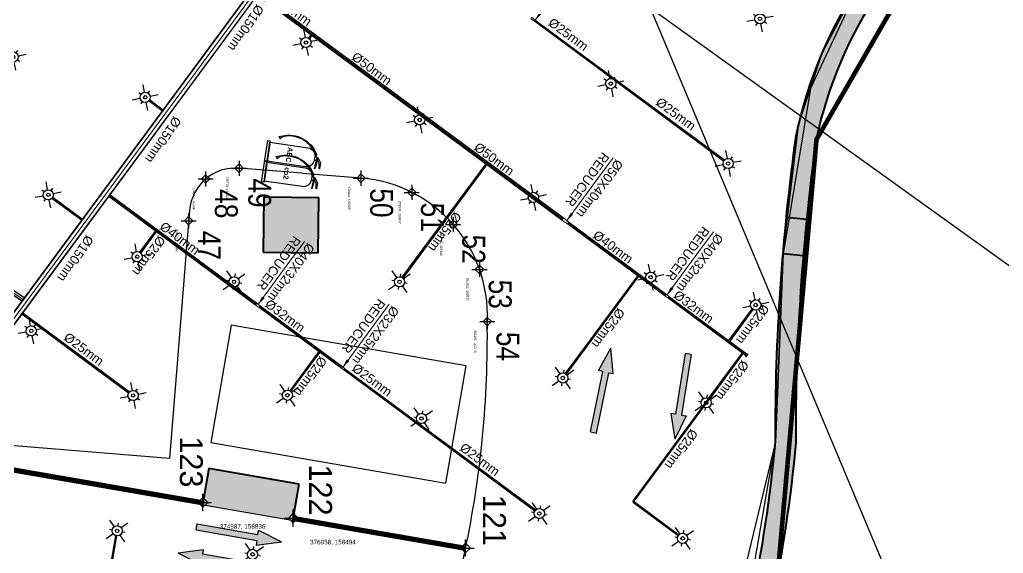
# Model space of a CAD drawing. Header units: inches. Extents: x 257070 to 799932, y -17980 to 269260.
# Drawn here: x 370991 to 392448, y 157727 to 169363 of the extents above; entities that cross this region are included whole.
import ezdxf

# ---------------------------------------------------------------- set-up
doc = ezdxf.new("R2010")
doc.units = ezdxf.units.IN
doc.header["$MEASUREMENT"] = 0
for name, color, linetype in [('0-AES-F-SPRINKLER', 10, 'Continuous'), ('0-F-AES-FIRE EXTINGUISHER', 1, 'Continuous'), ("0_AES_DUCT MARKING'", 53, 'Continuous'), ('2 wheeler barrier', 170, 'Continuous'), ('basement-1 r.c.c.$0$DSP_R.C.C. HATCH', 253, 'Continuous'), ('basement1_AP$0$A-_FNSH----_E-_-', 8, 'Continuous'), ('basement1_AP$0$A-_ROAD----_E-_-', 2, 'Continuous'), ('D 9$0$DSP_SLAB EXTENT HATCH', 8, 'Continuous'), ('DSP_COLUMN HATCH', 8, 'Continuous'), ('DSP_MISCELANEOUS', 252, 'Continuous'), ('DSP_SLAB CO-ORDINATES', 160, 'Continuous'), ('DSP_TREE CO-ORDINATES', 206, 'Continuous'), ('RETAIL', 40, 'Continuous'), ('Str_B1_AP$0$A-_RETW----_E-N-', 6, 'Continuous')]:
    doc.layers.add(name, color=color, linetype=linetype)
for name, color, linetype, lineweight in [('0-AES-F-SPRINKLER PIPE', 10, 'Continuous', 15), ('E--CONCRETE-4', 4, 'Continuous', 40), ('E--CONCRETE-SHADE', 253, 'Continuous', 20)]:
    doc.layers.add(name, color=color, linetype=linetype, lineweight=lineweight)
doc.styles.add('CG', font='GOTHICB.TTF')
doc.styles.get("Standard").update_dxf_attribs({"font": 'arial.ttf'})
doc.styles.add('TEXT style 175', font='GOTHIC.TTF')
doc.styles.add('TEXT style 200', font='ARIALN.TTF')
doc.dimstyles.new('175', dxfattribs={"dimtxt": 350, "dimasz": 263, "dimexe": 263, "dimexo": 0, "dimgap": 175, "dimtad": 0, "dimdec": 0, "dimrnd": 5, "dimzin": 0, "dimdsep": 46, "dimtxsty": 'TEXT style 175', "dimblk": 'OBLIQUE', "dimcen": 0.09, "dimdle": 263, "dimclrd": 256, "dimclre": 256, "dimclrt": 256, "dimadec": 0, "dimazin": 0, "dimtfac": 1, "dimtdec": 0, "dimtofl": 0, "dimtmove": 1, "dimatfit": 3, "dimldrblk": 'OPEN90', "dimfxl": 1, "dimtolj": 1, "dimtzin": 0, "dimarcsym": 0})
doc.dimstyles.new('AES-PLUMBING', dxfattribs={"dimtxt": 100, "dimasz": 100, "dimexe": 0, "dimexo": 0, "dimgap": 0.01, "dimtad": 1, "dimdec": 0, "dimdsep": 46, "dimtxsty": 'Standard', "dimcen": 10, "dimclrd": 7, "dimclre": 7, "dimclrt": 7, "dimadec": 0, "dimazin": 0, "dimtfac": 1, "dimtdec": 0, "dimtmove": 0, "dimatfit": 3, "dimfxl": 1, "dimlwd": -1, "dimlwe": -1, "dimarcsym": 1})
doc.dimstyles.new('ISO-25', dxfattribs={"dimtxt": 2.5, "dimasz": 2.5, "dimexe": 1.25, "dimexo": 0.625, "dimtad": 1, "dimtxsty": 'Standard', "dimcen": 2.5, "dimadec": 0, "dimazin": 0, "dimtfac": 1, "dimtmove": 0, "dimatfit": 3, "dimfxl": 1, "dimarcsym": 0})

# ---------------------------------------------------------------- blocks, each defined once
blk = doc.blocks.new('*U209')
at = {"layer": 'DSP_SLAB CO-ORDINATES', "color": 206}
for p, q in [((0, -188), (0, 188)), ((-188, 0), (188, 0))]:
    blk.add_line(p, q, dxfattribs=at)
at = {"layer": 'DSP_SLAB CO-ORDINATES', "color": 206, "ltscale": 3.5}
blk.add_lwpolyline([(-105, 0), (0, 106), (105, 0), (0, -105), (-105, 0)], dxfattribs=at)
at = {"layer": 'DEFPOINTS', "style": 'TEXT style 175'}
blk.add_attdef('CORDINATE', (367, -572), '', height=100, dxfattribs=at)
at = {"layer": 'DSP_SLAB CO-ORDINATES', "color": 214, "style": 'TEXT style 175'}
blk.add_attdef('NO.', (380, 1161), '', height=500, rotation=270, dxfattribs=at)
blk = doc.blocks.new('*U210')
at = {"layer": 'DSP_SLAB CO-ORDINATES', "color": 206}
for p, q in [((0, -188), (0, 188)), ((-188, 0), (188, 0))]:
    blk.add_line(p, q, dxfattribs=at)
at = {"layer": 'DSP_SLAB CO-ORDINATES', "color": 206, "ltscale": 3.5}
blk.add_lwpolyline([(-105, 0), (0, 106), (105, 0), (0, -105), (-105, 0)], dxfattribs=at)
at = {"layer": 'DEFPOINTS', "style": 'TEXT style 175'}
blk.add_attdef('CORDINATE', (367, -572), '', height=100, dxfattribs=at)
at = {"layer": 'DSP_SLAB CO-ORDINATES', "color": 214, "style": 'TEXT style 175'}
blk.add_attdef('NO.', (347, 1171), '', height=500, rotation=270, dxfattribs=at)
blk = doc.blocks.new('*U211')
at = {"layer": 'DSP_SLAB CO-ORDINATES', "color": 206}
for p, q in [((0, -188), (0, 188)), ((-188, 0), (188, 0))]:
    blk.add_line(p, q, dxfattribs=at)
at = {"layer": 'DSP_SLAB CO-ORDINATES', "color": 206, "ltscale": 3.5}
blk.add_lwpolyline([(-105, 0), (0, 106), (105, 0), (0, -105), (-105, 0)], dxfattribs=at)
at = {"layer": 'DEFPOINTS', "style": 'TEXT style 175'}
blk.add_attdef('CORDINATE', (367, -572), '', height=100, dxfattribs=at)
at = {"layer": 'DSP_SLAB CO-ORDINATES', "color": 214, "style": 'TEXT style 175'}
blk.add_attdef('NO.', (-502, 1443), '', height=500, rotation=270, dxfattribs=at)
blk = doc.blocks.new('basement1_AP$0$AR-DIR-A')
h = blk.add_hatch()
h.set_pattern_fill('ANSI31', color=8)
h.paths.add_polyline_path([(158, -458), (26, -458), (26, -1800), (-74, -1800), (92, -2335), (258, -1800), (158, -1800)])
at = {"layer": 'DSP_MISCELANEOUS', "color": 8}
for p, q in [((158, -458), (26, -458)), ((26, -458), (26, -1800)), ((158, -458), (158, -1800)), ((26, -1800), (-74, -1800)), ((-74, -1800), (92, -2335)), ((258, -1800), (92, -2335)), ((158, -1800), (258, -1800))]:
    blk.add_line(p, q, dxfattribs=at)
blk = doc.blocks.new('*U478')
at = {"layer": 'DSP_TREE CO-ORDINATES', "color": 162}
for p, q in [((0, -329), (0, 329)), ((-329, 0), (329, 0))]:
    blk.add_line(p, q, dxfattribs=at)
at = {"layer": 'DSP_TREE CO-ORDINATES', "color": 162, "ltscale": 3.5}
blk.add_lwpolyline([(-185, 0), (0, 185), (185, 0), (0, -184), (-185, 0)], dxfattribs=at)
at = {"layer": 'DEFPOINTS', "style": 'TEXT style 175'}
blk.add_attdef('CORDINATE', (367, -572), '', height=100, dxfattribs=at)
at = {"layer": 'DSP_TREE CO-ORDINATES', "color": 164, "style": 'TEXT style 200'}
blk.add_attdef('NO.', (445, 402), '', height=1000, dxfattribs=at)
blk = doc.blocks.new('*U479')
at = {"layer": 'DSP_TREE CO-ORDINATES', "color": 162}
for p, q in [((0, -329), (0, 329)), ((-329, 0), (329, 0))]:
    blk.add_line(p, q, dxfattribs=at)
at = {"layer": 'DSP_TREE CO-ORDINATES', "color": 162, "ltscale": 3.5}
blk.add_lwpolyline([(-185, 0), (0, 185), (185, 0), (0, -184), (-185, 0)], dxfattribs=at)
at = {"layer": 'DEFPOINTS', "style": 'TEXT style 175'}
blk.add_attdef('CORDINATE', (367, -572), '', height=100, dxfattribs=at)
at = {"layer": 'DSP_TREE CO-ORDINATES', "color": 164, "style": 'TEXT style 200'}
blk.add_attdef('NO.', (445, 402), '', height=1000, dxfattribs=at)
blk = doc.blocks.new('*U480')
at = {"layer": 'DSP_TREE CO-ORDINATES', "color": 162}
for p, q in [((0, -329), (0, 329)), ((-329, 0), (329, 0))]:
    blk.add_line(p, q, dxfattribs=at)
at = {"layer": 'DSP_TREE CO-ORDINATES', "color": 162, "ltscale": 3.5}
blk.add_lwpolyline([(-185, 0), (0, 185), (185, 0), (0, -184), (-185, 0)], dxfattribs=at)
at = {"layer": 'DEFPOINTS', "style": 'TEXT style 175'}
blk.add_attdef('CORDINATE', (367, -572), '', height=100, dxfattribs=at)
at = {"layer": 'DSP_TREE CO-ORDINATES', "color": 164, "style": 'TEXT style 200'}
blk.add_attdef('NO.', (445, 402), '', height=1000, dxfattribs=at)
blk = doc.blocks.new('*U481')
at = {"layer": 'DSP_TREE CO-ORDINATES', "color": 162}
for p, q in [((0, -329), (0, 329)), ((-329, 0), (329, 0))]:
    blk.add_line(p, q, dxfattribs=at)
at = {"layer": 'DSP_TREE CO-ORDINATES', "color": 162, "ltscale": 3.5}
blk.add_lwpolyline([(-185, 0), (0, 185), (185, 0), (0, -184), (-185, 0)], dxfattribs=at)
at = {"layer": 'DEFPOINTS', "style": 'TEXT style 175'}
blk.add_attdef('CORDINATE', (367, -572), '', height=100, dxfattribs=at)
at = {"layer": 'DSP_TREE CO-ORDINATES', "color": 164, "style": 'TEXT style 200'}
blk.add_attdef('NO.', (445, 402), '', height=1000, dxfattribs=at)
blk = doc.blocks.new('*U447')
at = {"layer": 'DSP_TREE CO-ORDINATES', "color": 162}
for p, q in [((0, -329), (0, 329)), ((-329, 0), (329, 0))]:
    blk.add_line(p, q, dxfattribs=at)
at = {"layer": 'DSP_TREE CO-ORDINATES', "color": 162, "ltscale": 3.5}
blk.add_lwpolyline([(-185, 0), (0, 185), (185, 0), (0, -184), (-185, 0)], dxfattribs=at)
at = {"layer": 'DEFPOINTS', "style": 'TEXT style 175'}
blk.add_attdef('CORDINATE', (367, -572), '', height=100, dxfattribs=at)
at = {"layer": 'DSP_TREE CO-ORDINATES', "color": 164, "style": 'TEXT style 200'}
blk.add_attdef('NO.', (445, 402), '', height=1000, dxfattribs=at)
blk = doc.blocks.new('*U448')
at = {"layer": 'DSP_TREE CO-ORDINATES', "color": 162}
for p, q in [((0, -329), (0, 329)), ((-329, 0), (329, 0))]:
    blk.add_line(p, q, dxfattribs=at)
at = {"layer": 'DSP_TREE CO-ORDINATES', "color": 162, "ltscale": 3.5}
blk.add_lwpolyline([(-185, 0), (0, 185), (185, 0), (0, -184), (-185, 0)], dxfattribs=at)
at = {"layer": 'DEFPOINTS', "style": 'TEXT style 175'}
blk.add_attdef('CORDINATE', (367, -572), '', height=100, dxfattribs=at)
at = {"layer": 'DSP_TREE CO-ORDINATES', "color": 164, "style": 'TEXT style 200'}
blk.add_attdef('NO.', (445, 402), '', height=1000, dxfattribs=at)
blk = doc.blocks.new('*U449')
at = {"layer": 'DSP_TREE CO-ORDINATES', "color": 162}
for p, q in [((0, -329), (0, 329)), ((-329, 0), (329, 0))]:
    blk.add_line(p, q, dxfattribs=at)
at = {"layer": 'DSP_TREE CO-ORDINATES', "color": 162, "ltscale": 3.5}
blk.add_lwpolyline([(-185, 0), (0, 185), (185, 0), (0, -184), (-185, 0)], dxfattribs=at)
at = {"layer": 'DEFPOINTS', "style": 'TEXT style 175'}
blk.add_attdef('CORDINATE', (367, -572), '', height=100, dxfattribs=at)
at = {"layer": 'DSP_TREE CO-ORDINATES', "color": 164, "style": 'TEXT style 200'}
blk.add_attdef('NO.', (445, 402), '', height=1000, dxfattribs=at)
blk = doc.blocks.new('*U450')
at = {"layer": 'DSP_TREE CO-ORDINATES', "color": 162}
for p, q in [((0, -329), (0, 329)), ((-329, 0), (329, 0))]:
    blk.add_line(p, q, dxfattribs=at)
at = {"layer": 'DSP_TREE CO-ORDINATES', "color": 162, "ltscale": 3.5}
blk.add_lwpolyline([(-185, 0), (0, 185), (185, 0), (0, -184), (-185, 0)], dxfattribs=at)
at = {"layer": 'DEFPOINTS', "style": 'TEXT style 175'}
blk.add_attdef('CORDINATE', (367, -572), '', height=100, dxfattribs=at)
at = {"layer": 'DSP_TREE CO-ORDINATES', "color": 164, "style": 'TEXT style 200'}
blk.add_attdef('NO.', (445, 402), '', height=1000, dxfattribs=at)
blk = doc.blocks.new('_Oblique')
at = {"color": 0, "linetype": 'ByBlock', "lineweight": -2}
blk.add_line((-0.5, -0.5), (0.5, 0.5), dxfattribs=at)
blk = doc.blocks.new('A$C38B57D14')
at = {"color": 1}
blk.add_lwpolyline([(270, 858, 0.380099), (48, 245), (37, 237, -0.385151), (270, 877)], format="xyb", dxfattribs=at)
for points in [[(311, 882), (270, 882), (270, 856), (311, 856)], [(325, 896), (356, 896), (356, 921), (325, 921)], [(35, 235), (51, 247), (89, 211), (55, 187)]]:
    blk.add_lwpolyline(points, close=True, dxfattribs=at)
for points in [[(311, 851), (370, 851), (370, 882, 0.414214), (356, 896), (325, 896, 0.414214), (311, 882)], [(311, 851), (370, 851, -0.414214), (507, 714), (507, 42), (174, 42), (174, 714, -0.414214)], [(161, 42), (521, 42, -0.414214), (529, 34), (529, 0), (153, 0), (153, 34, -0.414214)]]:
    blk.add_lwpolyline(points, format="xyb", close=True, dxfattribs=at)
for points in [[(331, 896), (325, 904), (325, 916), (402, 968), (508, 968), (508, 962), (412, 947), (356, 908), (345, 896), (331, 896)], [(356, 908), (519, 886), (518, 881), (345, 896)]]:
    blk.add_lwpolyline(points, dxfattribs=at)
blk.add_circle((341, 908), 7.79, dxfattribs=at)
at = {"color": 7, "style": 'CG'}
blk.add_text('ABC', height=88.5, dxfattribs=at).set_placement((211, 364))
blk = doc.blocks.new('A$C1C2B0A82')
at = {"color": 1}
blk.add_lwpolyline([(338, 1073, 0.380099), (61, 306), (47, 296, -0.385151), (338, 1096)], format="xyb", dxfattribs=at)
for points in [[(389, 1103), (338, 1103), (338, 1070), (389, 1070)], [(407, 1120), (446, 1120), (446, 1151), (407, 1151)], [(44, 294), (64, 308), (111, 264), (69, 234)]]:
    blk.add_lwpolyline(points, close=True, dxfattribs=at)
for points in [[(389, 1064), (463, 1064), (463, 1103, 0.414214), (446, 1120), (407, 1120, 0.414214), (389, 1103)], [(389, 1064), (463, 1064, -0.414214), (634, 893), (634, 52), (218, 52), (218, 893, -0.414214)], [(201, 52), (651, 52, -0.414214), (661, 42), (661, 0), (191, 0), (191, 42, -0.414214)]]:
    blk.add_lwpolyline(points, format="xyb", close=True, dxfattribs=at)
for points in [[(414, 1120), (407, 1130), (407, 1145), (503, 1209), (635, 1209), (636, 1202), (516, 1184), (446, 1135), (431, 1120), (414, 1120)], [(446, 1135), (649, 1108), (648, 1102), (431, 1120)]]:
    blk.add_lwpolyline(points, dxfattribs=at)
blk.add_circle((426, 1135), 9.74, dxfattribs=at)
at = {"color": 7, "style": 'CG'}
blk.add_text('co2', height=110.6, dxfattribs=at).set_placement((264, 455))
blk = doc.blocks.new('*U603')
at = {"layer": '0-AES-F-SPRINKLER'}
for p, q in [((171672, 56809), (171672, 56871)), ((171562, 56699), (171500, 56699)), ((171783, 56699), (171845, 56699)), ((171672, 56588), (171672, 56526))]:
    blk.add_line(p, q, dxfattribs=at)
for radius in [111, 37.8]:
    blk.add_circle((171672, 56699), radius, dxfattribs=at)
at = {"layer": '0-AES-F-SPRINKLER PIPE'}
for points, override in [([(171468, 56903), (171594, 56777)], {"dimasz": 70, "dimtad": 0, "dimfxl": 13, "dimarcsym": 1}), ([(171877, 56903), (171751, 56777)], {"dimasz": 70, "dimtad": 0, "dimfxl": 13, "dimarcsym": 1}), ([(171468, 56494), (171594, 56620)], {"dimasz": 70, "dimtad": 0, "dimfxl": 13, "dimarcsym": 1}), ([(171877, 56494), (171751, 56620)], {"dimasz": 70, "dimgap": 0.625, "dimtad": 0, "dimfxl": 13, "dimarcsym": 1})]:
    blk.add_leader(points, dimstyle='ISO-25', override=override, dxfattribs=at)

msp = doc.modelspace()

# ---------------------------------------------------------------- hatches: boundary and pattern name
at = {"layer": 'DSP_COLUMN HATCH', "ltscale": 3.5}
h = msp.add_hatch(color=8, dxfattribs=at)
h.paths.add_polyline_path([(365722.2, -53.8), (366489.1, 28236.6), (398382.7, 27372), (398078, 16131.2), (422688.6, 15464), (424374.5, 77657.1), (363312.5, 79312.4, -0.217857), (379658.1, 140443.8, 0.0248652), (381874.1, 143466.9, 0.0677243), (386435.5, 152972.3, 0.0584537), (387935.8, 160119.4, -0.0351298), (388382, 166730.6, -0.0975994), (389786, 170013.7, -0.0225225), (391669.6, 172621.5, 0.2538416), (393169.6, 181983.6, 0.1875484), (370106.1, 207237.2), (370663.7, 210916.7), (290410.6, 215642.7), (285983.7, 161207.5), (285186.3, 161272.3), (282579.6, 129219.4), (284719.3, 124703.3), (284181.7, 118092.8), (281340.4, 113981.8), (280116.2, 98928.1), (280913.6, 98863.3), (273089.7, 2658.2)])
h.paths.add_polyline_path([(281398.6, 99275.3), (280601.2, 99340.2), (281779.2, 113825.1), (284620.4, 117936.2), (285177.6, 124787), (283037.9, 129303.1), (285598.3, 160787.3), (286395.7, 160722.5), (290823.4, 215167.6), (370144.9, 210496.5), (369611.7, 206978.6, -0.189327), (392747.4, 181827.8, -0.2535576), (391315, 172898.6, 0.0224715), (389411.9, 170263.9, 0.0979176), (387938.4, 166808.2, 0.0351034), (387485.7, 160139.2, -0.0583058), (386008, 153113, -0.0677412), (381498.4, 143714.5, -0.0248531), (379309.9, 140729, 0.218943), (362922.8, 78922.8), (423963.9, 77268.1), (422299.6, 15874.7), (398488.7, 16520.2), (398793.4, 27761), (366100.1, 28647.3), (365334.5, 407.7), (273576.7, 3094.1)], flags=16)
at = {"layer": 'E--CONCRETE-SHADE', "ltscale": 3.5}
h = msp.add_hatch(color=8, dxfattribs=at)
h.dxf.hatch_style = 1
h.paths.add_polyline_path([(366171.4, 165624.7), (364971.5, 165639.8), (364956.3, 164439.9), (366156.2, 164424.8)])
h.paths.add_polyline_path([(377499.6, 164281.2), (377514.7, 165481.1), (376314.8, 165496.3), (376299.7, 164296.4)])
h.paths.add_polyline_path([(376179.3, 173571.8), (375802.8, 174711.2), (374663.4, 174334.7), (375039.9, 173195.3)])
h.paths.add_polyline_path([(380643, 175915.7), (380784.1, 175488.4), (381543.8, 175739.4), (381402.6, 176166.7)])
h.paths.add_polyline_path([(386038.1, 177503), (386610.1, 177322), (386851.5, 178084.7), (386279.4, 178265.7)])
h.paths.add_polyline_path([(383027.9, 178941.3), (382789.1, 179322.7), (382111.1, 178898.2), (382349.8, 178516.8)])
h.paths.add_polyline_path([(384482, 183601), (384876.6, 183817.4), (384491.8, 184518.8), (384097.3, 184302.3)])
h.paths.add_polyline_path([(379419.4, 191718.3), (379080.2, 191422.5), (379605.9, 190819.5), (379945.1, 191115.2)])
h.paths.add_polyline_path([(377247.1, 187124.8), (377523, 186769.3), (378155, 187259.8), (377879.1, 187615.3)])
h.paths.add_polyline_path([(365983.5, 187772.5), (365001.5, 188462.3), (364311.7, 187480.4), (365293.6, 186790.6)])

# ---------------------------------------------------------------- linework, layer by layer
at = {"layer": '0-AES-F-SPRINKLER', "color": 7, "ltscale": 1000}
msp.add_line((384739.2, 169632), (402426.6, 156917.3), dxfattribs=at)
at = {"layer": '0-AES-F-SPRINKLER', "color": 7, "const_width": 100, "elevation": 0}
msp.add_lwpolyline([(370096.7, 207259.6), (363236.5, 201817), (359449.1, 196200.1), (352039.6, 182374.4), (347553.5, 174504), (344762, 167229.2), (346955.5, 165763.5), (339920, 152557.2), (360337.5, 149227.9), (382659.8, 145585.9), (383066.2, 145437.7), (387520.1, 157203.6), (388372.8, 166752.9), (392381.6, 173694.5), (387307.1, 192740.3), (379435.8, 200574.2), (375023.6, 204438.1)], close=True, dxfattribs=at)
at = {"layer": '0-AES-F-SPRINKLER PIPE', "ltscale": 1000}
for p, q in [((357438.7, 172535.2, 0), (371064.2, 163263.7, 0)), ((357461.2, 172568.2, 0), (371086.7, 163296.7, 0)), ((357465.7, 172574.8, 0), (371091.2, 163303.4, 0)), ((357411.7, 172495.5, 0), (371037.1, 163224, 0)), ((357416.2, 172502.1, 0), (371041.6, 163230.6, 0)), ((366227.6, 156717.5, 0), (376638.2, 170808.1, 0)), ((366235.7, 156711.6, 0), (376646.2, 170802.1, 0)), ((366296, 156667, 0), (376706.5, 170757.5, 0)), ((366356.3, 156622.4, 0), (376766.9, 170713, 0)), ((366364.4, 156616.5, 0), (376774.9, 170707, 0))]:
    msp.add_line(p, q, dxfattribs=at)
for points in [[(382849.4, 165036.4), (376209.7, 169942)], [(382852.4, 165040.4), (376212.7, 169946.1)], [(382816.8, 164992.2), (376177, 169897.8)], [(382819.7, 164996.2), (376180, 169901.8)], [(382834.6, 165016.3), (376194.9, 169921.9)], [(386346.6, 166278.9), (382217.5, 169329.6)], [(386348.1, 166281.5), (382219.3, 169332)], [(386354.9, 166292), (382226.7, 169342)], [(386362.9, 166301.6), (382234.2, 169352.1)], [(386365, 166303.8), (382235.9, 169354.5)], [(377288.6, 168960.7), (377343.9, 169035.7)], [(377291.2, 168959.3), (377346.3, 169033.9)], [(377301.7, 168952.4), (377356.4, 169026.5)], [(377311.3, 168944.4), (377366.4, 169019)], [(377313.5, 168942.3), (377368.9, 169017.2)], [(373808.9, 167591.5), (374101.8, 167375.1)], [(373811, 167593.6), (374103.6, 167377.5)], [(373819, 167603.3), (374111, 167387.5)], [(373825.9, 167613.8), (374118.4, 167397.6)], [(373827.3, 167616.4), (374120.2, 167400)], [(379328.7, 163745.8), (381156.1, 166219.1)], [(379331.4, 163744.3), (381158.5, 166217.3)], [(379341.8, 163737.4), (381168.6, 166209.9)], [(379351.5, 163729.4), (381178.6, 166202.5)], [(379353.7, 163727.4), (381181, 166200.7)], [(371693.7, 165467), (372339.5, 164989.8)], [(371695.8, 165469.1), (372341.3, 164992.3)], [(371703.8, 165478.8), (372348.7, 165002.3)], [(371710.7, 165489.2), (372356.1, 165012.4)], [(371712.2, 165491.9), (372357.9, 165014.8)], [(376136.1, 163139.7), (372932.6, 165506.6)], [(376138.5, 163143), (372935, 165509.8)], [(376150.4, 163159), (372946.9, 165525.9)], [(376162.3, 163175.1), (372958.8, 165542)], [(376164.7, 163178.3), (372961.2, 165545.2)], [(385061.8, 163340.9), (382938.7, 164909.5)], [(385064.2, 163344.1), (382941.1, 164912.7)], [(385076.1, 163360.2), (382953, 164928.8)], [(385088, 163376.3), (382964.9, 164944.9)], [(385090.3, 163379.5), (382967.2, 164948.1)], [(373607.8, 164292), (373949.9, 164755)], [(373610.5, 164290.5), (373952.3, 164753.2)], [(373621, 164283.7), (373962.4, 164745.8)], [(373630.6, 164275.7), (373972.4, 164738.4)], [(373632.8, 164273.6), (373974.8, 164736.6)], [(382892.3, 161648.8), (384472.1, 163787.1)], [(382894.9, 161647.3), (384474.6, 163785.4)], [(382905.4, 161640.5), (384484.6, 163777.9)], [(382915, 161632.5), (384494.7, 163770.5)], [(382917.2, 161630.4), (384497.1, 163768.7)], [(386836.3, 162036.1), (385129.5, 163297.1)], [(386838.1, 162038.5), (385131.3, 163299.5)], [(386847.6, 162051.3), (385140.8, 163312.4)], [(386857.1, 162064.2), (385150.3, 163325.2)], [(386858.9, 162066.6), (385152.1, 163327.6)], [(377993.1, 161773.9), (376211.9, 163089.9)], [(377994.9, 161776.4), (376213.7, 163092.4)], [(378004.4, 161789.2), (376223.2, 163105.2)], [(378013.9, 161802.1), (376232.7, 163118.1)], [(378015.7, 161804.5), (376234.5, 163120.5)], [(373367.2, 161222), (371038.3, 162942.6)], [(373368.7, 161224.6), (371040.1, 162945)], [(373375.5, 161235.1), (371047.5, 162955.1)], [(373383.5, 161244.7), (371055, 162965.2)], [(373385.6, 161246.9), (371056.7, 162967.6)], [(386454, 162365.8), (386968.3, 163061.8)], [(386456.4, 162364), (386970.4, 163059.7)], [(386466.5, 162356.5), (386980.1, 163051.7)], [(386476.6, 162349.1), (386990.6, 163044.8)], [(386479, 162347.3), (386993.2, 163043.3)], [(386017.8, 161107.2), (386750.8, 162099.2)], [(386020.5, 161105.7), (386753.2, 162097.5)], [(386040.6, 161090.8), (386773.3, 162082.6)], [(386042.7, 161088.7), (386775.7, 162080.8)], [(382229.8, 158648.1), (378063.6, 161726.2)], [(382231.3, 158650.8), (378065.4, 161728.7)], [(382238.1, 158661.2), (378072.8, 161738.7)], [(382246.1, 158670.9), (378080.2, 161748.8)], [(382248.2, 158673), (378082, 161751.2)]]:
    msp.add_lwpolyline(points, dxfattribs=at)
for points in [[(382162.9, 169412.8), (382140.4, 169382.2), (382217.5, 169329.6), (382235.9, 169354.5)], [(382852.4, 165040.4), (382816.8, 164992.2), (382938.7, 164909.5), (382967.2, 164948.1)], [(385090.3, 163379.5), (385061.8, 163340.9), (385129.5, 163297.1), (385152.1, 163327.6)], [(376164.7, 163178.3), (376136.1, 163139.7), (376211.9, 163089.9), (376234.5, 163120.5)], [(386883.6, 162068.8), (386868.7, 162079.9), (386826.5, 162022.8), (386841.4, 162011.8)], [(386879.7, 162068.3), (386869.3, 162075.9), (386830.5, 162023.4), (386840.9, 162015.7)], [(378015.7, 161804.5), (377993.1, 161773.9), (378063.6, 161726.2), (378082, 161751.2)]]:
    msp.add_lwpolyline(points, close=True, dxfattribs=at)
at = {"layer": '0-AES-F-SPRINKLER PIPE', "ltscale": 1000, "elevation": 0}
for points in [[(376883.8, 161270.7), (377516.1, 162126.4)], [(376886.5, 161269.3), (377518.5, 162124.6)], [(376897, 161262.4), (377528.5, 162117.2)], [(376906.6, 161254.4), (377538.6, 162109.8)], [(376908.8, 161252.3), (377541, 162108)], [(373083.1, 158110.8), (372102, 152431.6)], [(373086, 158109.9), (372105, 152431.1)], [(373098.2, 158107), (372117.3, 152428.9)], [(373110.7, 158105.6), (372129.6, 152426.8)], [(373113.7, 158105.5), (372132.6, 152426.3)]]:
    msp.add_lwpolyline(points, dxfattribs=at)
at = {"layer": '0-AES-F-SPRINKLER PIPE', "ltscale": 1000}
for points in [[(385354.5, 158107.1), (384382.3, 158825.4, -0.4142136), (384373.8, 158882), (386750.8, 162099.2)], [(385356.2, 158109.6), (384384.1, 158827.8, -0.4142136), (384376.2, 158880.2), (386753.2, 162097.5)], [(385363.7, 158119.6), (384391.5, 158837.9, -0.4142136), (384386.3, 158872.8), (386763.3, 162090)], [(385371.1, 158129.7), (384399, 158847.9, -0.4142136), (384396.3, 158865.4), (386773.3, 162082.6)], [(385372.9, 158132.1), (384400.7, 158850.3, -0.4142136), (384398.7, 158863.6), (386775.7, 162080.8)]]:
    msp.add_lwpolyline(points, format="xyb", dxfattribs=at)
at = {"layer": "0_AES_DUCT MARKING'", "color": 8, "ltscale": 1000, "elevation": 0}
for points in [[(382871.4, 145550.2), (359207.8, 149542.2), (352014.4, 150789), (335057, 154640.4), (340402.1, 212269.8), (370135.7, 210518.8), (369602.5, 207000.9), (374671.8, 204130.4), (370214.5, 197493.2), (375636.2, 193382.1), (378257.7, 190692.1), (382265.2, 185269.9), (385374.4, 178905.6), (385114.3, 177722.2), (385164.3, 177118), (385637.4, 176816.9), (385815.7, 176697.7), (383681.6, 173505), (389309.4, 170146.8), (388243.4, 167865), (387643, 164257.8), (387476.5, 160161.5), (386508.8, 156163.9), (382676.6, 145662.8)], [(376315.1, 136891.3), (379811.1, 141393.9), (382671.2, 145203.9), (385273.1, 151085.3), (386640.5, 155308.9), (387476.5, 160161.5), (387643, 164257.8), (387989.9, 167099.4), (388496.8, 168630.5), (389218.5, 170005.7), (383681.6, 173505), (385871.2, 176780.8), (385432.1, 176917.2), (385157.8, 177253), (385132.3, 177789.6), (385399.8, 178756.1), (382393.1, 185348.3), (379188.8, 189597.3), (376038.8, 193001), (371362.7, 196834.9), (370214.5, 197493.2), (371079.4, 198843.6), (374671.8, 204130.4)]]:
    msp.add_lwpolyline(points, dxfattribs=at)
at = {"layer": '2 wheeler barrier', "color": 8, "const_width": 100, "elevation": 0}
for points in [[(365721.4, 160441.4), (374987, 158835.6)], [(376957.6, 158494), (380717.2, 157842.4)]]:
    msp.add_lwpolyline(points, dxfattribs=at)
at = {"layer": 'basement-1 r.c.c.$0$DSP_R.C.C. HATCH', "color": 8}
msp.add_trace([(376949.1, 158444.9, 0), (377085.7, 159233.2, 0), (374978.5, 158786.4, 0), (375115.1, 159574.7, 0)], dxfattribs=at)
at = {"layer": 'basement1_AP$0$A-_FNSH----_E-_-', "color": 8, "ltscale": 25}
msp.add_line((378436.3, 165908, 0), (377150.9, 166012.5, 0), dxfattribs=at)
at = {"layer": 'basement1_AP$0$A-_ROAD----_E-_-', "color": 8, "elevation": 0}
msp.add_lwpolyline([(377145.5, 166013), (375775.9, 166124.3, 0.4142136), (374698.1, 165208.7), (374256.7, 159797.4), (366332.8, 160441.8), (366711.3, 165078.8, 0.4142136), (365795.6, 166156.6), (364752.1, 166241.5, 0.1115428), (364315.8, 166179.5), (357575.6, 163617.9, 0.1430302), (357307.2, 163415.1), (355010.5, 160326.1)], format="xyb", dxfattribs=at)
for points in [[(374978.5, 158786.4), (365712.9, 160392)], [(370160.8, 159621.3), (380708.8, 157793.4)]]:
    msp.add_lwpolyline(points, dxfattribs=at)
at = {"layer": 'basement1_AP$0$A-_ROAD----_E-_-', "color": 8}
for centre, radius, start, end in [((378193.2, 162917.9, 0), 3000, 357.34514, 85.3523), ((358595.2, 162443.9, 0), 22597.3, 348.12298, 0.84943), ((358595.2, 162443.9, 0), 22597.3, 341.08937, 348.12374)]:
    msp.add_arc(centre, radius, start, end, dxfattribs=at)
at = {"layer": 'E--CONCRETE-4', "color": 8, "ltscale": 10}
for p, q in [((376314.8, 165496.3, 0), (376299.7, 164296.4, 0)), ((377514.7, 165481.1, 0), (376314.8, 165496.3, 0)), ((377499.6, 164281.2, 0), (377514.7, 165481.1, 0)), ((376299.7, 164296.4, 0), (377499.6, 164281.2, 0))]:
    msp.add_line(p, q, dxfattribs=at)
at = {"layer": 'E--CONCRETE-4', "color": 8}
for p, q in [((375115.1, 159574.7, 0), (374978.5, 158786.4, 0)), ((377085.7, 159233.2, 0), (375115.1, 159574.7, 0)), ((376949.1, 158444.9, 0), (377085.7, 159233.2, 0))]:
    msp.add_line(p, q, dxfattribs=at)
at = {"layer": 'E--CONCRETE-4', "color": 8, "ltscale": 100, "elevation": 0}
for points in [[(363303.3, 79334.7, -0.217857), (379648.8, 140466.1, 0.0248652), (381864.9, 143489.2, 0.0677243), (386426.2, 152994.6, 0.0584537), (387926.6, 160141.7, -0.0351298), (388372.8, 166752.9, -0.0975994), (389776.8, 170036, -0.0225225), (391660.3, 172643.9, 0.2538416), (393160.4, 182005.9, 0.1875484), (370096.8, 207259.5), (370654.5, 210939), (290401.4, 215665), (285974.4, 161229.8), (285177.1, 161294.6), (282570.4, 129241.7)], [(362913.5, 78945.2, -0.2189429), (379300.7, 140751.3, 0.0248531), (381489.2, 143736.8, 0.0677412), (385998.8, 153135.3, 0.0583058), (387476.5, 160161.5, -0.0351034), (387929.2, 166830.5, -0.0979176), (389402.7, 170286.2, -0.0224715), (391305.7, 172920.9, 0.2535576), (392738.2, 181850.1, 0.189327), (369602.5, 207000.9), (370135.7, 210518.8), (290814.2, 215189.9), (286386.5, 160744.8), (285589.1, 160809.6), (283028.7, 129325.4)]]:
    msp.add_lwpolyline(points, format="xyb", dxfattribs=at)
at = {"layer": 'E--CONCRETE-4', "color": 8, "ltscale": 10, "elevation": 0}
msp.add_lwpolyline([(387716.5, 165054.4), (388164.6, 165013), (388091.1, 164216.4), (387643, 164257.8)], close=True, dxfattribs=at)
at = {"layer": 'RETAIL', "color": 8, "elevation": 0}
msp.add_lwpolyline([(380285, 159255.4), (380728.9, 161817.2), (375605.3, 162705), (375161.3, 160143.2)], close=True, dxfattribs=at)
at = {"layer": 'Str_B1_AP$0$A-_RETW----_E-N-', "color": 8, "elevation": 0}
msp.add_lwpolyline([(381159.6, 142457.2, 0.0082875), (381864.8, 143489.2, 0.0368829), (384677.4, 148532.4, 0.0307023), (386426.1, 152994.7, 0.0584537), (387926.5, 160141.8, -0.0351298), (388372.7, 166753, -0.0975994), (389776.6, 170036.1, -0.0225225), (391660.2, 172643.9, 0.0225225)], format="xyb", dxfattribs=at)

# ---------------------------------------------------------------- block references
at = {"color": 51, "extrusion": (1.01445e-05, 1.99193e-06, 1), "rotation": 261.5659917687811}
msp.add_blockref('A$C1C2B0A82', (376366.1, 166480.2, 4.2), dxfattribs=at)
at = {"layer": '0-AES-F-SPRINKLER', "color": 7}
for p, rotation in [((213312.5, 219083.1), 325.7664830132082), ((203408.7, 218564.9), 325.7664830132082), ((197023.7, 218250.3), 325.7664830132082), ((210056.9, 217669.8), 325.7664830132082), ((199902.7, 217370.8), 325.7664830132082), ((205888.9, 216877.2), 325.7664830132082), ((212616.9, 215927.8), 325.7664830132082), ((197787.5, 215246.3), 325.7664830132082), ((208369.2, 215189.5), 325.7664830132082), ((199727.9, 213896.2), 325.7664830132082), ((210929.2, 213447.5), 325.7664830132082), ((402222.5, -15184.1), 80.16893049805947), ((405829.9, -15184.1), 80.16893049805947), ((213218.8, 212842.5), 325.7664830132082), ((197416.1, 212280.1), 325.7664830132082), ((409393.4, -17281.1), 80.16893049805947), ((199637.5, 210870.9), 325.7664830132082), ((403385, -17659.1, 0), 80.16893049805947), ((412519, -17822.7), 80.16893049805947), ((406310.8, -18166.1, 0), 80.16893049805947), ((408881.2, -20237), 80.16893049805947), ((399671, -20616.1, 0), 80.16893049805947), ((412006.8, -20778.7), 80.16893049805947), ((402627, -21128.3, 0), 80.16893049805947)]:
    msp.add_blockref('*U603', p, dxfattribs=dict(at, rotation=rotation))
at = {"layer": '0-F-AES-FIRE EXTINGUISHER', "color": 7, "extrusion": (1.01445e-05, 1.99193e-06, 1), "xscale": 1.250000000000002, "yscale": 1.250000000000002, "zscale": 1.250000000000002, "rotation": 261.5659917687811}
msp.add_blockref('A$C38B57D14', (376430.7, 166915.7, 4.2), dxfattribs=at)
at = {"layer": 'DSP_MISCELANEOUS', "color": 8}
for p, rotation in [((383506.4, 159896.5, 0), 168.4318631764303), ((385551.2, 162540, 0), 351.0443801566999), ((376760.9, 157422.6, 0), 260.1469152298201)]:
    msp.add_blockref('basement1_AP$0$AR-DIR-A', p, dxfattribs=dict(at, rotation=rotation))
at = {"layer": 'DSP_MISCELANEOUS', "color": 8, "xscale": -1, "rotation": 80.14691522982004}
msp.add_blockref('basement1_AP$0$AR-DIR-A', (374417.9, 158470.6, 0), dxfattribs=at)
at = {"layer": 'DSP_SLAB CO-ORDINATES', "color": 8, "ltscale": 3.5}
for name, p, values in [('*U211', (374987, 158835.6, 0), {'NO.': '123', 'CORDINATE': '374987, 158836'}), ('*U210', (376957.6, 158494, 0), {'NO.': '122', 'CORDINATE': '376958, 158494'}), ('*U209', (380717.2, 157842.4, 0), {'NO.': '121', 'CORDINATE': '380717, 157842'})]:
    msp.add_blockref(name, p, dxfattribs=at).add_auto_attribs(values)
at = {"layer": 'DSP_TREE CO-ORDINATES', "color": 8, "ltscale": 1000, "xscale": 0.5, "yscale": 0.5, "zscale": 0.5, "rotation": 270}
for name, p, values in [('*U448', (375775.9, 166124.3, 0), {'NO.': '49', 'CORDINATE': '375776, 166124'}), ('*U449', (375047.3, 165889.7, 0), {'NO.': '48', 'CORDINATE': '375047, 165890'}), ('*U479', (378436.3, 165908, 0), {'NO.': '50', 'CORDINATE': '378436, 165908'}), ('*U447', (379543.9, 165596.6, 0), {'NO.': '51', 'CORDINATE': '379544, 165597'}), ('*U450', (374676.8, 164980.4, 0), {'NO.': '47', 'CORDINATE': '374677, 164980'}), ('*U480', (380445.3, 164899.8, 0), {'NO.': '52', 'CORDINATE': '380445, 164900'}), ('*U481', (381021.9, 163917.1, 0), {'NO.': '53', 'CORDINATE': '381022, 163917'}), ('*U478', (381190, 162778.9, 0), {'NO.': '54', 'CORDINATE': '381190, 162779'})]:
    msp.add_blockref(name, p, dxfattribs=at).add_auto_attribs(values)

# ---------------------------------------------------------------- texts
at = {"layer": '0-AES-F-SPRINKLER PIPE', "color": 7, "linetype": 'Continuous', "lineweight": -3, "ltscale": 0.9, "char_height": 200, "width": 685.774, "attachment_point": 2}
for s, insert, rotation in [('%%C50mm', (376987, 169667.8), 323.54183), ('%%C150mm', (376007.1, 169126.6, 0), 235.58695), ('%%C25mm', (383020.3, 169123.5), 323.54183), ('%%C50mm', (378731.9, 168378.6), 323.54183), ('%%C25mm', (385366.2, 167390.2), 323.54183), ('%%C150mm', (374204.7, 166687.1, 0), 235.58695), ('%%C50mm', (381400.7, 166406.8), 323.54183), ('\\pt1.4;Ø50X40mm\\P\\ptz;REDUCER', (383725, 165618.6), 233.54183), ('%%C25mm', (380347.8, 164675.8), 233.54183), ('%%C40mm', (374545.3, 164678.5), 323.54183), ('\\pt1.4;Ø40X32mm\\P\\ptz;REDUCER', (385912.9, 164002.1), 233.54183), ('%%C150mm', (372290.6, 164096.4, 0), 235.58695), ('%%C25mm', (373890.6, 164154), 233.54183), ('\\pt1.4;Ø40X32mm\\P\\ptz;REDUCER', (376994.7, 163794.2), 233.54183), ('%%C40mm', (383995.3, 164489.8), 323.54183), ('%%C32mm', (385754.3, 163184), 323.54183), ('%%C32mm', (376840.9, 162988.7), 323.54183), ('\\pt1.4;Ø32X25mm\\P\\ptz;REDUCER', (378840.4, 162422.4), 233.54183), ('%%C25mm', (383911.3, 162578.8), 233.54183), ('%%C25mm', (387062.4, 162661), 233.54183), ('%%C25mm', (372451.4, 162262), 323.54183), ('%%C25mm', (377414, 161524.2, 0), 233.54183), ('%%C25mm', (378738.5, 161591), 323.54183), ('%%C25mm', (386617.2, 161437.3), 233.54183), ('%%C25mm', (385505.5, 159937.8), 233.54183), ('%%C25mm', (381088.9, 159854.5), 323.54183)]:
    msp.add_mtext(s, dxfattribs=dict(at, insert=insert, rotation=rotation))

# ---------------------------------------------------------------- leaders
at = {"layer": '0-AES-F-SPRINKLER PIPE', "ltscale": 1000}
for points in [[(382233.7, 169350.6), (382934.2, 170302.4), (383254.1, 170735.4)], [(382916.7, 164969.4), (383617.1, 165921.2), (383937, 166354.2)], [(385104.5, 163353), (385804.9, 164304.8), (386124.8, 164737.8)], [(376186.3, 163145), (376886.8, 164096.8), (377206.7, 164529.8)], [(378032, 161773.3), (378732.5, 162725.1), (379052.4, 163158.1)]]:
    msp.add_leader(points, dimstyle='AES-PLUMBING', override={"dimasz": 200, "dimgap": 0.01, "dimtad": 0}, dxfattribs=at)
at = {"layer": 'D 9$0$DSP_SLAB EXTENT HATCH', "color": 8, "ltscale": 1000}
msp.add_leader([(382445.4, 175108.5), (389831.5, 157473.6), (389831.5, 144236.7)], dimstyle='175', override={"dimasz": 500}, dxfattribs=at)

doc.saveas('drawing.dxf')
